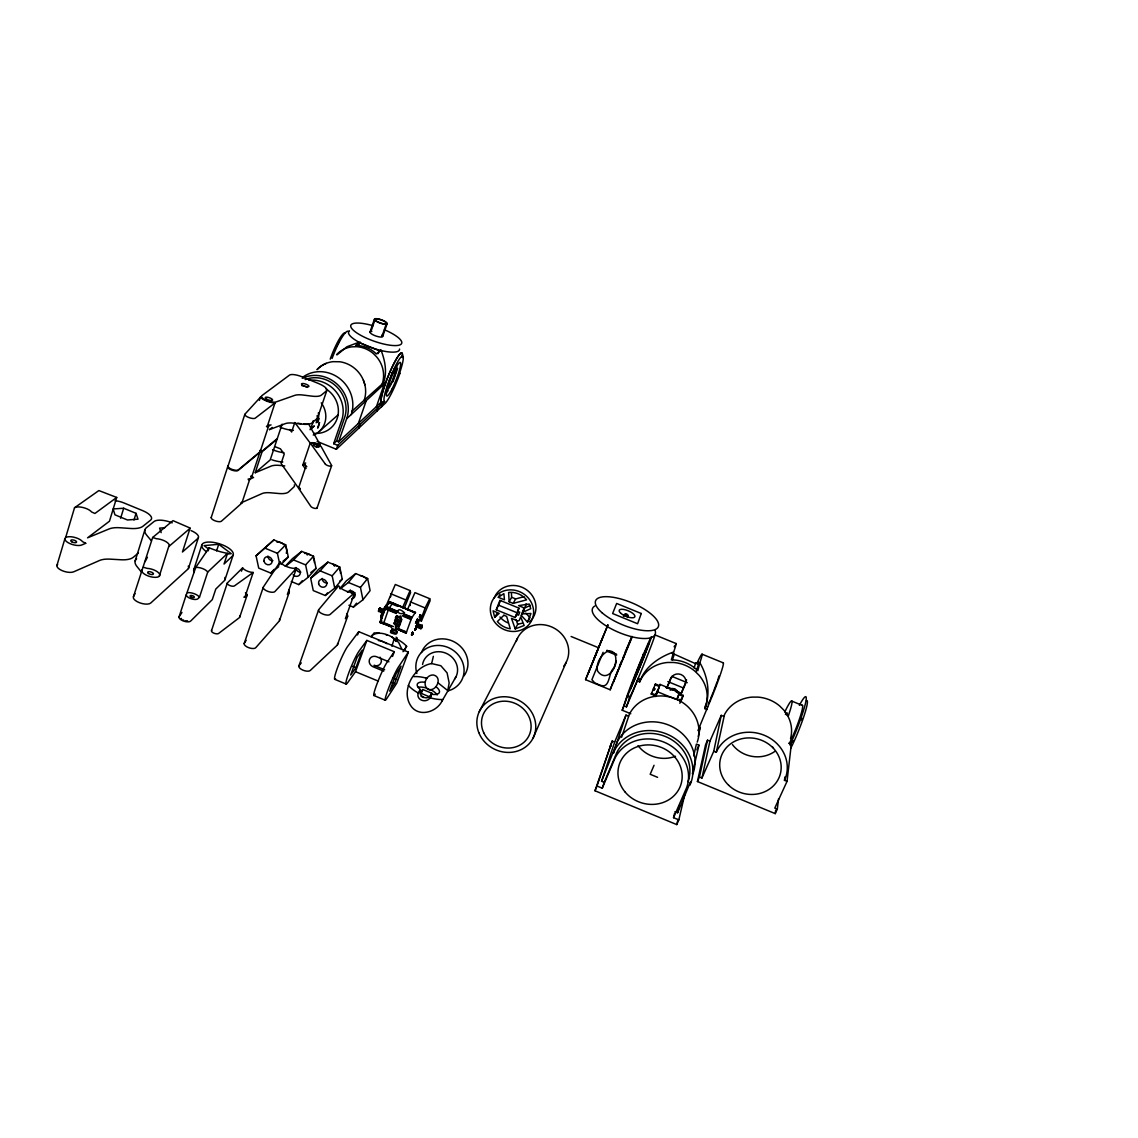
<?xml version="1.0" encoding="UTF-8"?>
<svg xmlns="http://www.w3.org/2000/svg" width="1138" height="1138" viewBox="0 0 1138 1138"><rect width="100%" height="100%" fill="white"/><g stroke="black" fill="none" stroke-linecap="round" stroke-linejoin="round"><path stroke-width="1.5" d="M419.908 615.046C420.633 617.991 419.879 616.668 420.107 616.042C421.273 618.759 420.505 610.708 419.453 617.28M420.292 614.947L420.647 616.369L420.448 614.819M416.906 621.96C417.361 618.987 415.128 624.378 417.575 620.651C417.788 618.83 416.721 622.429 415.427 623.268M416.039 629.044L414.687 629.94L415.996 628.048M412.383 632.33C411.088 634.99 413.72 633.084 412.61 632.088M412.824 633.695C412.041 631.832 411.245 637.849 412.568 632.259M411.344 634.791L412.653 634.122L411.8 634.108M411.984 633.069C412.61 636.156 412.482 633.041 412.667 632.97M378.641 610.21L379.551 609.655L378.613 611.433L379.978 608.048L379.651 609.399M414.687 629.84L415.484 628.603M414.901 629.655L416.081 627.92M416.522 621.405C417.888 620.85 414.986 623.382 416.821 620.836M383.463 623.78L379.936 622.358L385.284 607.578M385.967 606.796C386.422 602.827 378.3 617.024 382.098 618.304L380.946 617.806A6.856 0.725 -67.4 0 0 381.643 616.967M416.11 621.903C420.733 616.995 413.791 624.392 417.29 621.547M420.719 616.469L419.723 617.308L420.861 615.758M384.701 609.584C386.351 604.136 380.661 615.146 382.965 613.439M388.513 604.122L389.58 601.533L385.241 607.962M416.181 628.56L415.057 629.357L415.854 629.271M420.761 616.199L419.638 616.938L420.619 616.64M389.452 602.187L415.384 612.543M421.857 627.322L420.832 628.802L416.039 626.796L417.319 624.079M707.523 740.198L699.429 777.012L701.933 778.036L709.927 741.194L707.523 740.198L705.617 744.565L697.438 781.536L775.248 813.627L777.311 809.132L774.793 808.094L787.027 781.393L791.337 744.138L788.89 743.142M416.892 620.779L417.148 619.655L417.418 621.32M417.091 625.203L416.664 626.071L417.148 624.691M787.027 781.393L784.48 780.341L784.879 776.97M777.311 809.132L778.591 798.691M421.501 627.55C419.197 632.287 424.232 619.385 421.387 628.347M775.248 813.627L775.689 810.128M416.11 626.412L421.458 628.005L418.3 626.441M422.084 626.042L421.615 627.28L422.098 625.544M399.694 625.601C397.318 627.579 399.523 626.341 395.242 625.729M400.633 623.055C399.879 625.345 396.095 622.799 395.114 622.799L394.559 622.258M383.606 612.301L378.684 610.253L383.392 612.955M383.549 623.581L388.328 609.812M389.438 601.632L415.37 613.083M319.095 418.699L317.602 422.411M631.732 638.048L610.224 689.799L610.366 689.073M418.357 687.238A11.793 4.993 20.5 0 1 426.167 687.949C434.744 695.204 444.147 677.138 433.237 674.976C424.474 674.72 421.103 689.472 431.757 690.268A11.793 4.993 20.5 0 1 437.148 694.991M723.683 716.357L721.25 715.361L713.754 751.236L716.286 752.275L724.536 714.508A35.363 32.419 12.8 0 1 752.147 697.11L758.079 697.11A35.363 32.419 12.8 0 1 779.658 705.958L783.755 710.055A35.363 32.419 12.8 0 1 790.526 738.662M438.045 682.857L447.76 690.61L449.154 682.9L447.092 672.899L440.847 665.73L431.643 663.568L433.365 656.356M417.532 618.517L416.366 622.088L417.091 619.641M417.034 620.096L417.447 621.163L417.049 619.712M412.454 634.364C410.505 635.345 413.834 633.61 412.07 633.51M424.901 682.274L422.525 682.046A11.807 4.979 20.5 0 0 418.77 688.12L420.406 689.585C411.472 699.714 429.182 706.285 431.544 694.265A11.807 4.979 20.5 0 0 439.225 692.758A11.807 4.979 20.5 0 0 436.01 686.769L435.797 686.641M674.976 811.636L677.608 812.731L690.567 781.721M692.373 773.84L698.945 745.134L696.413 744.096L693.668 755.902M697.964 730.553L708.234 705.688A34.396 2.219 -68 0 0 723.156 662.857M689.856 784.822L690.709 781.778M612.187 741.023L596.995 786.017L602.272 788.193L604.207 782.375L601.575 781.294L614.676 742.061L612.187 741.023L595.003 790.768L676.754 824.595L677.935 819.559M676.754 824.595L678.831 819.872L685.062 793.086M698.248 736.386L700.339 727.338L699.088 730.212M707.111 709.543L704.678 708.547C710.852 693.597 707.793 676.441 699.87 662.729L700.069 662.16A34.368 1.807 -68 0 0 696.911 663.383M420.406 689.585C417.376 696.541 428.5 701.52 431.274 694.208M677.608 812.731L679.215 805.946M678.831 819.872L673.54 817.681L674.621 813.144M412.525 634.25L411.671 634.748L412.71 634.022M415.711 629.485L415.057 629.798L415.569 628.944M420.733 615.999L420.647 615.075M382.155 617.308L382.795 615.16M623.453 616.298L623.78 615.601A2.233 2.063 1.3 0 1 626.384 614.904A2.233 2.077 41.6 0 1 627.749 617.223L627.692 617.465M699.87 662.729L697.822 670.737A35.022 32.333 17.6 0 0 671.335 659.884L673.838 651.42A34.353 1.323 -67.9 0 0 675.531 644.208M680.908 699.315C680.709 703.924 678.177 698.319 681.164 700.496L683.198 695.403L679.002 693.668L679.358 692.345L660.04 684.407L658.731 687.494M681.164 700.496L683.198 695.403M680.993 693.711L686.043 681.534A7.71 7.141 17.3 0 0 686.527 679.742M398.343 628.617L406.479 631.96L406.11 633.283M677.309 699.898L678.774 694.507L682.985 696.243M313.021 422.554L310.062 429.709L313.889 426.281M674.322 690.268L674.678 688.945M191.07 530.607A11.878 4.538 17.1 0 1 197.87 538.416L182.45 552.001L190.131 528.06L172.99 520.649L152.677 537.449L156.347 538.701A9.445 3.684 16.7 0 1 166.376 541.887A9.445 3.684 16.7 0 1 168.694 546.624L159.235 576.326M431.643 663.568C413.663 666.427 399.523 691.733 411.842 707.21C420.32 717.21 436.992 711.719 442.085 700.894L455.997 676.769M188.225 566.127A11.807 4.694 16.9 0 1 187.955 569.071L150.742 603.026A9.346 3.898 16.3 0 1 139.761 602.827A9.346 3.898 16.3 0 1 133.473 596.639L152.677 537.449M666.74 687.864L671.107 677.281M384.032 611.248L378.84 609.684L378.499 610.708L378.613 611.433L379.936 608.09L384.772 610.025M379.182 609.456L379.964 608.489M388.783 603.638L389.153 602.671M56.9 565.558L64.909 538.672M65.634 537.62L74.525 507.761L98.878 490.563L116.716 497.448L109.461 521.218L87.555 537.833L109.148 528.928A24.638 9.616 16.3 0 1 120.031 527.748L130.457 528.473A24.168 9.218 16.3 0 0 142.933 526.268L150.643 520.094A14.694 5.562 16.5 0 0 142.634 510.635L123.829 502.896A11.949 4.495 16.3 0 0 115.052 500.734M655.815 696.556L659.4 686.555L655.189 684.82L655.445 683.995L659.642 685.73L660.04 684.407M659.4 686.555L655.46 695.83L651.263 694.109L651.519 693.27L655.716 694.991L656.114 693.668M391.927 646.27L394.274 638.518C387.902 634.179 378.57 630.708 371.614 635.644M653.383 689.087L653.639 688.248L654.933 688.76M653.44 690.012C655.275 687.067 653.468 693.255 654.009 688.405M120.614 518.245L123.686 508.245L136.048 513.338L138.011 519.198L127.47 519.981L114.966 514.831L113.131 508.956L123.686 508.245M411.174 619.214L406.081 633.226L398.186 629.599L406.252 633.027M133.985 519.995L136.048 513.338M135.166 560.934L144.896 529.796M416.337 621.803L416.992 621.832M417.49 620.466L416.679 621.064M420.519 616.739L419.41 617.038L419.993 615.544M420.946 628.19L416.337 625.772L417.162 624.549M188.439 568.459L198.339 537.819M193.702 570.038L201.753 545.216M179.007 617.081L186.276 594.69M211.213 517.534L227.685 466.779M228.027 466.139L244.826 414.388M227.557 553.338L207.728 572.058L199.477 597.251L197.941 598.744A6.245 2.561 17.1 0 1 190.515 598.517A6.245 2.561 17.1 0 1 186.447 594.292L195.75 567.407L209.179 547.762A31.494 12.006 17.6 0 0 227.557 553.338L224.03 564.064L232.493 555.97A16.458 6.359 17.5 0 0 224.869 545.941A16.458 6.359 17.5 0 0 204.783 542.584A16.458 6.359 17.5 0 0 206.334 551.589M255.225 472.754L262.081 451.658L277.075 439.254L270.204 459.937L255.31 472.711L271.143 466.096A20.939 7.184 18.5 0 1 279.678 465.414L284.756 465.911M381.842 613.738L383.108 614.25L383.862 612.301L378.712 610.153L383.648 613.012M208.183 550.835L209.179 547.762M259.379 400.405L260.431 397.19A9.46 2.945 18.4 0 0 275.012 402.923L267.089 426.963L268.525 425.811A8.08 2.617 18.2 0 0 268.895 425.015M415.541 629.029L415.825 629.399M216.576 550.849L218.724 544.291L231.242 553.68L226.377 554.163M351.599 411.501L383.463 382.909C387.461 372.14 384.886 359.992 380.96 349.978M383.435 623.254L383.691 622.586L393.449 626.597M621.604 737.268L629.385 714.209A36.757 33.685 18.1 0 1 657.679 696.043L660.737 695.93A36.8 33.727 18.1 0 1 688.547 707.352L690.595 709.571A36.757 33.685 18.1 0 1 697.224 742.132M640.566 679.358L638.162 678.362L637.323 680.894L639.741 681.875C644.72 666.768 659.215 657.01 673.639 651.989M211.369 517.221A5.491 2.048 17.5 0 0 214.897 520.763A5.491 2.048 17.5 0 0 221.441 521.19L241.882 503.067L249.578 479.71L251.043 478.458A7.994 2.788 17.9 0 0 250.957 476.495M251.342 478.06L259.877 452.199M260.204 451.573L268.824 425.456M224.968 579.754L233.148 555.06M211.512 630.665L227.301 583.069M282.096 424.161L277.302 438.585L262.508 450.89L260.161 450.278M692.843 773.925A41.139 37.483 18.4 0 0 669.613 725.447A41.139 37.483 18.4 0 0 617.379 741.606L601.575 781.294M628.517 716.143L625.985 715.105L613.368 753.242L614.435 750.525A41.594 37.839 18.5 0 1 667.224 734.238A41.594 37.839 18.5 0 1 690.723 783.2L689.998 784.879M241.484 571.191L242.593 567.89A7.639 2.987 17.9 0 0 253.177 572.471L244.869 597.194A7.61 3.073 17.8 0 1 243.802 597.123M630.765 713.739L622.216 710.24L627.707 694.038A34.325 0.868 -67.9 0 1 643.639 653.696L643.24 654.905L644.023 653.013A30.854 0.782 -67.9 0 1 650.979 638.461A30.854 0.782 -67.9 0 1 637.977 671.833A30.854 0.782 -67.9 0 1 628.119 693.839L624.051 705.859L626.441 706.84L629.599 697.722A34.325 0.91 -67.9 0 0 637.621 679.642L638.674 677.124A34.325 0.91 -67.9 0 0 647.309 655.858L649.229 650.95A34.325 0.91 -67.9 0 0 654.933 634.89L676.143 643.567M239.762 617.009L247.102 595.174M317.118 441.43L336.364 449.282L385.441 403.065A27.198 3.983 -68.2 0 0 399.964 373.236L399.324 373.819L399.879 372.226A24.439 3.585 -68.2 0 0 401.671 356.422A24.439 3.585 -68.2 0 0 389.196 380.277A24.439 3.585 -68.2 0 0 384.573 401.486L337.716 445.356L333.662 443.706L336.564 441.018L338.583 441.843L347.133 417.333A32.234 29.901 47.6 0 0 336.564 383.662A32.234 29.901 47.6 0 0 302.253 378.3M351.215 414.63L351.67 413.25A31.964 29.673 47.7 0 0 339.124 378.157A31.964 29.673 47.7 0 0 302.907 377.105M317.516 417.987L326.848 390.419M306.079 468.472A5.306 1.792 18.7 0 1 304.002 466.879L302.765 465.186L310.247 443.123L294.799 422.525L291.627 431.999L289.735 429.439M244.158 643.624L263.219 587.407M317.004 507.534A3.357 1.195 18.7 0 1 314.757 508.359A3.357 1.195 18.7 0 1 310.83 506.41L298.497 488.131L305.951 466.182L304.771 464.489A5.306 1.778 18.7 0 1 305.724 462.995M316.421 447.39L317.274 444.887L314.131 444.204L313.192 445.043L315.411 446.551L318.569 447.234L319.494 446.395L317.274 444.887M278.924 565.245L280.033 561.973A10.541 4.054 18.4 0 0 296.364 568.403L287.388 594.477L288.938 592.756A8.99 3.57 18.3 0 0 288.739 590.224M369.964 332.168L374.359 319.351M371.116 331.016L375.028 319.579M333.662 443.706L342.197 418.741A30.029 27.838 47.5 0 0 308.939 380.263M336.564 441.018L345.07 416.167A29.873 27.71 47.6 0 0 335.753 385.896A29.873 27.71 47.6 0 0 305.126 379.608M336.364 449.282L337.716 445.356M317.075 507.975L331.613 465.726M279.507 620.523L289.251 592.229M381.941 336.464L386.479 323.306M382.738 336.322L387.162 323.533M390.519 596.895L390.889 595.899M358.982 428.002L360.305 424.218L358.356 423.421L366.123 401.031L364.16 400.235L364.686 398.599A28.791 26.828 48.2 0 0 358.328 371.998L356.678 370.22A28.791 26.828 48.2 0 0 339.864 361.77L332.879 361.671A28.791 26.828 48.2 0 0 317.018 369.665A29.104 27.127 48.2 0 1 318.612 368.086A29.062 27.084 48.2 0 1 324.174 364.26L326.25 363.335M346.663 418.727L385.725 382.638M383.947 384.843L376.465 406.565L378.328 407.333L377.048 410.989M388.655 383.093L391.358 375.384M694.109 668.106L695.659 662.928L695.645 663.724L674.308 654.179L672.458 659.827M381.557 406.75L382.837 403.108L380.917 401.714A27.184 4.011 -68.2 0 1 392.61 366.151A27.184 4.011 -68.2 0 1 402.24 357.602A27.184 4.011 -68.2 0 0 392.624 366.151A27.184 4.011 -68.2 0 0 380.917 401.714M392.937 381.756L397.631 368.356M298.867 666.043L318.555 610.011M410.292 604.548L410.249 605.501M610.594 688.39L611.319 686.399M354.686 592.685L330.063 614.492A6.245 2.518 18.9 0 1 322.566 613.937A6.245 2.518 18.9 0 1 318.754 609.627L338.683 585.814A10.512 4.068 19.2 0 0 354.686 592.685L345.397 618.674L347.175 617.052A8.976 3.599 19.1 0 0 346.677 613.823M337.474 644.762L347.559 616.554M357.574 634.947L358.755 631.661L383.534 641.889A18.137 16.487 33.8 0 0 378.371 640.552M355.952 667.693L362.297 650.168L357.076 657.351L350.675 675.019L355.952 667.693L352.752 666.37M415.1 629.286L416.067 628.887L414.986 628.93M417.063 624.79L416.167 626.739M623.98 655.644L623.183 657.849L624.847 653.809M366.863 640.409L359.11 651.007A18.592 2.034 -67.2 0 0 348.569 673.483A18.592 2.034 -67.2 0 0 347.645 682.7L355.511 671.705L366.863 640.409L394.274 651.718L392.539 656.441M380.021 608.204L378.94 609.527M386.493 604.918L395.313 584.491L410.093 590.565L410.59 592.599L404.175 608.332M418.386 626.213L421.8 627.451M417.034 624.904L422.155 626.64L417.091 624.022M402.482 607.806L410.093 590.565M642.842 659.371L648.987 642.842L630.438 688.518L638.873 669.229M396.095 637.166L396.835 637.934L395.526 640.196M407.347 609.868L414.943 592.614L429.737 598.702L430.107 600.693L421.416 621.049L418.144 619.698M646.427 649.954L648.162 644.748L641.363 659.955M411.671 634.748L412.226 632.586L412.753 633.724M394.559 683.639L401.045 666.157L396.209 673.511L389.665 691.136L394.559 683.639L391.344 682.316M416.693 626.028L416.778 625.559M418.115 623.496L420.064 618.105M408.343 652.117L396.778 683.17L386.607 698.817A18.606 1.636 -67.3 0 1 388.015 689.784A18.606 1.636 -67.3 0 1 398.343 667.195L408.343 652.117L384.231 642.188A18.137 16.487 33.8 0 1 386.934 643.695M429.737 598.702L425.157 607.962L420.989 619.186L421.416 621.049M610.224 689.799L585.572 679.671L589.384 670.168M421.359 693.27L422.781 689.5L431.843 693.255L430.406 697.011M611.803 685.104L612.358 683.625M645.957 651.192L642.188 661.05M442.085 700.894L442.597 699.543L440.022 699.514A24.623 10.356 20.5 0 1 430.335 697.864L429.296 697.537M412.525 633.297L412.027 633.966L412.767 633.61M496.268 609.783L499.923 600.323L518.828 608.076L517.577 611.305L519.739 612.187L518.558 615.189L516.396 614.307L515.144 617.536L496.268 609.783L500.677 600.565M521.844 613.923L530.962 613.496L527.548 622.173L521.261 615.43L524.262 609.385L523.679 610.878M522.427 612.429L523.608 609.427A1.735 1.607 28.4 0 0 522.598 607.265L518.587 605.615L529.27 604.036L530.763 608.702L522.427 612.429L526.026 604.904A1.721 1.607 28.4 0 0 526.026 603.794M618.133 669.713L613.14 682.516L631.988 636.412L625.146 652.174M619.371 666.512L621.248 661.704M384.943 608.417L396.593 612.969M636.441 672.06L630.907 687.096L641.647 662.216M417.105 621.021L417.29 620.096M642.358 660.467L639.087 668.703M637.109 670.367L638.518 666.882M588.531 672.402L607.976 624.719L585.572 679.671M593.851 659.158L603.268 636.042M597.493 650.666L588.801 671.889M639.229 665.133L640.651 661.647M704.678 708.547L705.446 706.67A35.15 32.419 17.7 0 0 699.159 675.375L695.034 671.278A35.15 32.419 17.7 0 0 673.54 662.472L667.679 662.472A35.15 32.419 17.7 0 0 640.566 680.026L639.741 681.875M603.097 652.302L591.916 679.685L594.548 682.7A7.482 1.238 22.3 0 0 601.504 685.588C609.783 687.921 608.688 673.54 612.799 669.172C617.521 663.682 617.578 648.361 607.194 651.477C600.807 654.905 595.53 664.08 597.621 671.121C605.53 682.06 615.473 670.766 616.071 660.808M412.482 633.951L411.814 633.468M419.737 616.142L420.221 616.44M383.549 611.874L384.018 610.779M383.862 612.301L385.128 609.385L383.862 608.873M380.761 620.822L381.031 619.897L380.647 621.078M622.216 710.24L624.051 705.859M626.441 706.84L637.323 680.894M614.676 742.061L625.985 715.105M595.003 790.768L596.995 786.017M604.207 782.375L616.91 752.332A38.55 35.079 18.5 0 1 665.545 736.571A38.55 35.079 18.5 0 1 688.035 781.678M602.272 788.193L615.061 757.979A38.82 35.278 18.5 0 1 664.023 742.161A38.82 35.278 18.5 0 1 686.683 787.539L673.54 817.681M651.263 694.109L655.445 683.995M655.716 694.991L657.423 690.581M667.067 687.594L671.064 678.205A7.738 7.155 17.4 0 1 681.036 674.55A7.738 7.155 17.4 0 1 685.375 684.08L680.68 695.019M316.179 422.81L317.033 419.111A7.938 2.077 -84.7 0 0 316.947 418.371M421.871 626.896L416.65 624.99M676.783 699.145L678.774 694.507M679.841 703.241L681.05 700.425L680.453 701.108M654.051 765.291L650.182 774.267L657.593 777.325M784.48 780.341L785.32 778.392A36.985 33.699 13.4 0 0 779.089 745.931L777.041 743.711A37.042 33.742 13.4 0 0 749.117 732.232L746.03 732.346A36.985 33.699 13.4 0 0 717.182 750.355L716.286 752.275M388.542 609.328L389.296 607.777M385.327 608.275L385.355 607.706M533.224 737.794L566.326 662.046M696.883 749.871L698.945 745.134M709.927 741.194L721.25 715.361M697.438 781.536L699.429 777.012M417.162 621.931L417.361 620.992M420.249 616.369L419.751 617.308M701.933 778.036L713.754 751.236M411.643 618.105L403.236 615.374M397.333 632.116C396.18 633.71 394.104 633.084 391.244 630.552M396.863 633.382C396.109 635.274 392.269 633.041 391.387 632.941L390.348 632.088L390.974 632.572M401.06 621.988L397.717 622.301L395.085 620.31M401.529 620.708C401.23 623.283 394.858 619.186 395.626 619.897M417.177 620.779L416.921 619.911M415.27 629.286L415.697 629.556M412.397 633.013L412.596 633.795M395.839 641.291L397.233 639.272L398.115 639.727A23.784 9.701 19.8 0 1 406.622 646.327L404.047 650.666M334.686 350.248L335.255 349.082M379.054 609.271L379.523 608.474M383.478 613.282L378.584 611.277L378.968 609.968M421.686 627.692L416.181 626.227M412.141 617.166L411.629 618.204L403.464 614.847M385.213 608.517L384.217 608.915M385.554 608.517L386.323 607.038M389.025 608.247L396.949 612.159M422.312 626.085L416.878 624.478M391.714 629.286L392.326 630.409L391.6 629.826L396.92 631.505M527.548 622.173L529.938 617.578L525.77 613.112M133.473 596.639L135.038 593.609M479.283 711.62L517.449 638.361M145.109 561.646L147.428 557.25M521.261 615.43L522.883 612.4M515.23 628.901L511.474 618.375L517.321 620.765A1.735 1.607 28.3 0 0 519.497 619.926L520.678 616.924L524.177 625.473L515.23 628.901L517.69 624.278L516.097 619.783M397.233 639.272L395.683 641.348M517.577 611.305L519.213 608.289M516.396 614.307L518.046 611.277M515.144 617.536L517.605 612.969L498.857 605.274M385.469 607.479L388.798 608.716M513.167 603.396L526.595 599.84A19.389 17.995 28.9 0 0 508.629 592.471L509.141 601.746L513.167 603.396L515.642 598.915L523.992 596.71M336.791 345.881L338.839 342.211M417.39 621.177L416.437 620.992M420.534 616.412L419.822 615.928M509.141 601.746L511.645 597.279L511.403 592.67M392.098 374.089L395.071 368.883L395.555 371.628L392.34 380.803L388.641 387.304L388.129 384.63M494.703 617.393L499.212 613.339L493.095 610.822L494.703 617.393L497.292 612.841M498.316 597.308L503.878 593.623L504.461 599.826L498.316 597.308L500.037 594.349M627.692 617.308L627.963 616.839A2.219 2.077 21.4 0 0 627.92 615.231M431.843 693.255L429.666 696.883L420.562 693.127L422.781 689.5M654.947 689.244L653.696 689.215M679.827 699.287L680.78 700.339M319.479 422.582L317.658 428.087M246.164 640.338L244.329 643.198A6.188 2.646 17.9 0 0 248.425 647.579A6.188 2.646 17.9 0 0 255.737 647.707L279.194 621.064A8.948 3.684 18.2 0 0 279.422 619.2M181.966 612.457L179.178 616.668A6.231 2.632 16.9 0 0 183.218 620.935A6.231 2.632 16.9 0 0 190.629 621.106L212.28 599.641L215.779 589.071L224.3 580.707A16.387 6.529 17.4 0 0 224.926 577.45M280.033 561.973L263.376 587.009A6.259 2.489 18.2 0 0 267.572 591.276A6.259 2.489 18.2 0 0 274.912 591.561L296.364 568.403M318.185 427.589L319.494 422.554M403.008 651.704L406.622 646.327M411.757 634.236L412.297 633.439M416.465 621.561L416.849 620.054M394.274 651.718L386.934 662.487A18.606 1.75 -67.3 0 0 376.55 685.048A18.606 1.75 -67.3 0 0 375.27 694.123M415.47 612.344L412.112 617.28L403.962 613.923M395.313 640.21L396.863 637.977M371.23 636.867L374.118 632.899L376.635 632.998A23.784 9.701 19.8 0 1 379.608 633.325M381.856 619.968L380.021 622.472M389.281 607.891L392.951 602.969L389.523 601.988M358.755 631.661L347.73 646.313A18.592 2.148 -67.1 0 0 337.588 667.494A18.592 2.148 -67.1 0 0 335.625 678.86M348.911 605.26L353.406 607.109L362.951 599.769L370.092 590.65L367.645 578.474L355.739 573.58L346.336 580.878L339.935 588.588M353.406 607.109L356.521 603.168M301.257 662.899L299.081 665.63A6.188 2.66 18.7 0 0 302.779 670.083A6.188 2.66 18.7 0 0 310.247 670.481L337.09 645.274A8.919 3.699 19 0 0 337.531 643.468M362.951 599.769L360.462 587.436L367.645 578.474M340.234 588.815L348.384 582.485L355.739 573.58M190.06 528.317L168.694 546.624M392.866 602.941L415.512 612.585M334.728 588.161L342.239 579.199L339.75 567.009L327.872 562.129L318.526 569.455L310.674 578.26L313.249 590.579L325.255 595.515L334.728 588.161L332.182 575.814L339.75 567.009M325.255 595.515L327.431 592.941M398.983 627.379L399.139 626.441M401.927 619.613C400.263 620.836 393.023 618.958 397.091 616.341M337.09 354.814L347.005 346.706L358.527 342.41M310.674 578.26L320.134 570.863L327.872 562.129M291.285 581.532L298.782 584.619L308.185 577.236L316.065 568.445L313.533 556.24L301.67 551.361L292.381 558.701L285.353 566.127M298.782 584.619L302.21 580.807M260.431 397.19L244.983 414.118A5.605 1.807 18.1 0 0 248.667 417.461A5.605 1.807 18.1 0 0 255.239 418.158L275.012 402.923M308.185 577.236L305.61 564.889L313.533 556.24M285.524 566.297L293.576 559.939L301.67 551.361M281.214 564.42L288.298 557.023L285.709 544.803L273.86 539.938L256.064 555.799L258.724 568.132L270.688 573.054L278.71 566.71M270.688 573.054L274.286 569.313M279.706 564.121L277.402 553.296L285.709 544.803M256.064 555.799L273.86 539.938M242.593 567.89L227.458 582.841A3.926 1.579 17.6 0 0 229.634 585.473A3.926 1.579 17.6 0 0 234.456 585.885L253.177 572.471M338.583 441.843L380.974 402.354L384.573 401.472M385.81 392.866L388.2 390.661M319.237 431.473L337.815 415.086M138.423 553.011L133.246 557.321A24.026 9.517 16.1 0 1 120.77 559.754L110.372 559.156A24.495 9.943 16.1 0 0 99.49 560.508L73.643 571.831A9.417 3.855 15.3 0 1 61.651 570.437A9.417 3.855 15.3 0 1 57.64 564.462M380.704 350.333L376.337 353.946A27.725 25.961 48.8 0 0 355.639 345.554L360.177 342.026M269.464 429.623L272.224 427.433M283.021 561.205L288.298 557.023M310.759 572.613L316.065 568.445M339.565 581.276L342.239 579.199M244.869 597.194L246.633 595.885A6.074 2.461 17.8 0 0 245.438 592.77M116.716 497.448L94.909 513.48L91.566 511.958A9.517 3.627 15.8 0 0 83.145 507.548A9.517 3.627 15.8 0 0 74.525 507.761M379.295 608.702L384.459 610.381M412.07 634.62L411.643 634.478M787.34 712.985L785.405 714.237L788.421 715.475M310.731 428.414L313.135 427.077M394.317 622.771L394.417 623.88L393.606 623.211L394.644 624.065C395.042 623.34 399.893 627.436 400.135 624.122M524.86 607.891L530.365 605.416M85.649 543.338L81.737 544.988A9.46 3.741 15.6 0 1 67.569 542.342A9.46 3.741 15.6 0 1 69.048 536.709A9.46 3.741 15.6 0 1 82.605 541.702L85.791 543.295M268.084 425.968L271.043 424.872M269.55 429.581L285.282 423.635A21.11 6.8 18.7 0 1 293.803 423.165L302.295 424.133A20.754 6.543 18.6 0 0 311.94 422.938L317.132 418.5A12.646 3.969 18.7 0 0 316.947 415.882M419.467 616.881L420.406 616.739M307.018 554.789L307.801 554.775M379.068 609.129L384.146 611.006M517.69 624.278L522.399 623.155M401.6 618.816L396.266 617.109M262.081 451.658L260.047 451.046M218.724 544.291L204.086 545.628L208.268 548.786M164.74 527.719L159.576 528.132L161.155 532.627M396.749 630.324L392.553 628.958M395.924 617.607L396.906 617.621L395.526 617.621L396.621 617.621L395.939 616.839L396.977 617.706M397.048 629.015L395.384 628.66M401.259 617.564L396.735 615.829M396.963 627.65L395.299 627.209M401.173 616.199L400.064 615.928M333.932 565.515L334.743 566.183M421.657 627.308L416.536 625.246M666.157 687.067L672.643 689.031M666.014 687.565L670.879 689.031M426.181 678.063L427.276 678.404M385.896 634.705L386.877 635.004M383.463 382.909L385.355 383.677M384.032 384.872L382.126 384.103L382.638 382.524A27.796 26.018 48.8 0 0 376.564 356.791L373.264 353.491A27.796 26.018 48.8 0 0 356.478 346.692L351.998 346.834A27.796 26.018 48.8 0 0 336.62 354.587M624.99 615.8L628.261 617.152M702.089 654.194L723.341 662.885M791.934 701.15L802.532 705.489M695.659 662.928L698.675 664.151M671.705 653.226L674.45 654.35M695.859 663.113L698.874 664.35M705.29 705.93L707.708 706.926M610.281 745.575L611.391 746.03M511.645 597.279L515.642 598.915M671.79 676.356L687.252 682.686M606.938 650.267L616.64 654.25M571.12 636.498L598.574 647.764M606.782 651.121L616.625 655.161M667.864 681.591L683.312 687.935M657.792 691.89L675.688 699.23M390.59 593.68L405.427 599.783M410.306 601.846L425.157 607.962M265.396 548.345L277.402 553.296M293.576 559.939L305.61 564.889M320.134 570.863L332.182 575.814M348.384 582.485L360.462 587.436M388.997 602.727L391.927 603.937M392.553 604.235L397.418 606.241M386.081 605.146L387.446 605.701M385.668 605.544L387.461 606.227M385.924 606.383L397.432 611.248M385.739 606.668L389.125 608.048M385.057 606.526L397.262 611.519M403.791 614.207L411.942 617.55M384.687 607.208L385.953 607.72M385.17 607.863L396.707 612.685M403.122 615.644L411.287 619.015M384.843 608.688L396.38 613.496M402.909 616.184L411.074 619.541M417.333 623.581L422.212 625.573M417.177 623.837L422.113 626.313M384.36 610.565L379.224 608.83L384.16 610.765M383.008 610.793L384.274 611.305M379.167 609.555L383.919 611.519M381.258 615.459L382.524 615.971M381.045 616.184L382.311 616.696M380.803 617.265L382.069 617.792M380.22 621.376L383.591 622.771M383.534 623.055L391.671 626.398M398.172 629.086L406.309 632.429M380.064 621.86L391.6 626.597M398.115 629.286L406.252 632.628M379.992 622.059L391.685 626.924M379.936 622.358L391.572 627.038M388.926 661.818L376.664 656.754A5.818 5.277 33.8 0 0 369.48 659.528A5.818 5.277 33.8 0 0 373.008 666.726L383.719 671.15M384.658 669.77L373.961 665.36A5.804 5.277 33.8 0 0 380.035 657.167M392.909 677.864L396.636 679.4M355.511 671.705L377.944 680.979M334.714 679.329L346.08 684.023M373.833 695.503L385.213 700.211M676.043 691.15L680.837 693.455M675.915 691.648L680.695 693.952M421.074 696.328L423.578 697.537M418.315 692.999L417.376 692.501A24.623 10.356 20.5 0 1 408.357 685.361M674.265 689.514L675.033 689.955M391.714 636.867L398.613 642.401L401.899 649.286M392.069 628.546L392.781 629.143M394.858 620.935L395.583 621.519L394.545 620.665M395.469 618.119L396.522 618.972M395.014 619.385L396.052 620.253M396.408 615.573L397.447 616.426M151.283 540.678L146.731 535.23A24.069 9.289 16.9 0 1 146.361 527.733L154.043 521.531A14.666 5.59 16.9 0 1 172.208 522.854M141.425 572.03L136.93 566.482A23.926 9.588 16.6 0 1 136.645 558.772M250.886 476.097L253.561 477.476L250.701 478.7A7.994 2.788 18 0 1 248.169 479.027M675.673 690.553L676.128 691.278M629.342 698.149L628.119 693.839M363.378 380.192L364.857 384.729M143.317 567.208L147.001 568.346A9.403 3.798 16.5 0 1 159.619 574.164A9.403 3.798 16.5 0 1 150.856 576.795A9.403 3.798 16.5 0 1 141.88 569.882M330.219 359.167A24.41 4.353 -68.3 0 1 345.483 332.95M348.584 331.741A27.156 4.822 -68.2 0 0 340.162 340.447L338.299 343.975A27.156 4.822 -68.2 0 0 332.083 358.427M326.009 388.94A25.064 23.244 47.5 0 1 337.602 417.105A25.064 23.244 47.5 0 1 314.145 433.365M802.034 718.377A22.959 2.561 -68.1 0 1 801.536 719.941M793.229 740.696A22.959 2.561 -68.1 0 1 792.503 742.204M806.458 700.652A30.968 3.457 -68.1 0 1 803.969 716.115A30.968 3.457 -68.1 0 1 790.853 748.036M799.374 705.347A34.453 3.798 -68.1 0 1 805.405 703.64A34.453 3.798 -68.1 0 1 789.957 745.049M801.806 705.361A25.15 2.774 -68.1 0 1 799.943 717.552A25.15 2.774 -68.1 0 1 789.288 743.555M784.779 712.032A25.136 2.617 -68.1 0 1 791.835 700.98A25.136 2.617 -68.1 0 1 788.307 715.873M773.356 747.495A25.136 2.617 -68.1 0 1 772.73 747.211M674.151 646.782A34.353 1.323 -67.9 0 1 674.692 645.715M697.48 663.952A25.747 1.366 -68 0 1 696.143 671.505M719.088 675.83A25.761 1.664 -68 0 1 717.623 680.311M717.168 681.591A25.761 1.664 -68 0 1 713.91 690.353M713.298 691.918A25.761 1.664 -68 0 1 710.752 698.234M710.098 699.785A25.761 1.664 -68 0 1 708.177 704.308M675.503 756.258A30.683 28.123 18.1 0 1 638.034 745.632M774.779 751.45A29.517 27.07 12.8 0 1 732.445 744.608M413.905 676.641A23.258 9.773 20.5 0 1 426.181 678.092M422.554 664.478A18.023 16.473 30.8 0 1 445.072 652.871L445.797 653.141A18.023 16.473 30.8 0 1 454.531 679.158M421.473 652.572A24.439 22.362 30.9 0 1 454.773 642.159A24.439 22.362 30.9 0 1 463.863 676.072M416.864 673.44A24.666 22.532 30.8 0 1 432.568 646.057A24.666 22.532 30.8 0 1 462.782 662.8A24.666 22.532 30.8 0 1 448.23 690.823M494.233 597.934A21.864 20.313 28.9 0 1 526.041 589.441A21.864 20.313 28.9 0 1 529.611 621.718M507.946 622.856A19.261 17.895 28.9 0 1 499.952 616.995M516.239 641.419A27.156 25.107 26.1 0 1 553.665 627.892A27.156 25.107 26.1 0 1 563.708 666.214M624.136 614.691A2.219 2.077 21.4 0 1 625.573 613.908M626.142 613.923A2.219 2.077 21.4 0 1 627.621 614.762M655.147 630.68A33.884 12.063 22.5 0 1 619.556 632.714A33.884 12.063 22.5 0 1 594.833 605.999M301.911 385.697A3.926 1.181 18.7 0 1 307.189 387.375M267.999 426.096A8.08 2.617 18.2 0 1 266.463 426.366M260.147 450.605A8.037 2.703 18.1 0 1 259.905 451.957L238.354 469.852A5.548 1.92 17.8 0 1 231.796 469.297A5.548 1.92 17.8 0 1 228.183 465.855M312.964 422.596A7.938 2.077 -84.7 0 1 313.277 420.647M293.405 430.363A15.548 4.979 18.5 0 1 280.048 427.191M282.821 461.971A15.463 5.192 18.3 0 1 271.797 459.766M283.917 452.696A15.477 5.135 18.4 0 1 272.565 449.738M294.344 484.859A12.475 4.339 18.4 0 1 293.988 486.879L288.654 491.872A20.484 7.169 18.2 0 1 278.981 493.522L270.531 492.782A20.825 7.44 18.3 0 0 261.996 493.608L243.02 502.014A7.966 2.873 17.8 0 1 241.469 502.356M259.82 451.231A8.037 2.703 18.1 0 1 259.578 452.568L238.013 470.492A5.548 1.92 17.8 0 1 231.455 469.937A5.548 1.92 17.8 0 1 227.842 466.495M249.578 479.71A9.332 3.258 17.9 0 1 248.383 479.695M241.882 503.067A9.289 3.357 17.8 0 1 240.687 503.067M274.912 446.608A14.125 4.666 18.4 0 0 277.103 447.504L280.417 448.827L284.23 454.133L281.1 463.493L297.359 486.467A5.277 1.835 18.6 0 0 300.19 488.444M310.247 443.123A6.657 2.176 18.8 0 1 320.333 445.086L308.754 424.218A27.127 8.535 18.6 0 1 303.746 424.076M302.765 465.186A6.629 2.233 18.7 0 1 305.183 464.688M300.901 423.72A27.127 8.535 18.6 0 1 297.914 423.208M306.819 466.637A6.629 2.233 18.7 0 1 305.951 466.182M300.318 488.999A6.6 2.29 18.6 0 1 298.497 488.131M395.583 366.948A12.575 1.863 -68.2 0 1 392.894 380.305A12.575 1.863 -68.2 0 1 386.948 387.389M387.404 385.298A12.575 1.863 -68.2 0 1 387.617 384.502M391.913 373.193A12.575 1.863 -68.2 0 1 392.326 372.311M394.303 368.684A12.575 1.863 -68.2 0 1 394.658 368.143M381.87 335.098A6.743 1.807 19.5 0 1 380.021 337.004A6.743 1.807 19.5 0 1 371.457 333.889A6.743 1.807 19.5 0 1 371.841 331.442M399.566 349.039A26.942 7.283 19.4 0 1 370.689 347.403A26.942 7.283 19.4 0 1 349.466 330.802M358.314 345.781A27.298 4.58 -68.2 0 1 360.049 342.894L379.623 350.817A27.298 4.296 -68.2 0 0 377.916 353.719M384.445 329.764A26.985 7.212 19.5 0 1 395.853 345.582A26.985 7.212 19.5 0 1 353.861 330.689A26.985 7.212 19.5 0 1 373.051 325.724M321.243 402.824A22.291 20.626 47.4 0 1 313.249 435.057M314.287 425.939A14.865 13.756 47.4 0 1 312.409 427.319M318.356 412.895A14.865 13.756 47.4 0 1 317.161 422.269M294.315 568.516A4.296 3.912 39.9 0 1 299.692 570.479A4.296 3.912 39.9 0 1 298.668 575.771A4.296 3.912 39.9 0 1 293.106 574.718M304.543 553.409A8.464 7.724 40 0 1 310.688 555.102M313.505 558.445A8.464 7.724 40 0 1 314.373 562.57M300.859 572.158A4.268 3.883 39.9 0 1 295.908 567.549M276.847 542.029A8.464 7.696 41.4 0 1 284.6 545.216M285.809 547.065A8.464 7.696 41.4 0 1 286.292 553.224M272.921 560.664A4.268 3.869 41.3 0 1 267.956 556.055M347.446 592.286A4.296 3.926 37.1 0 1 354.359 592.855A4.296 3.926 37.1 0 1 351.727 598.858M360.547 575.586A8.464 7.753 37.2 0 1 366.194 578.744M355.198 594.52A4.268 3.898 37.1 0 1 353.065 594.207M352.097 593.666A4.268 3.898 37.1 0 1 350.262 589.911M332.78 564.178A8.464 7.738 38.7 0 1 336.805 565.828M339.608 569.171A8.464 7.738 38.7 0 1 340.461 573.296M327.189 582.997A4.268 3.898 38.6 0 1 322.239 578.389M395.483 640.879A9.275 3.77 19.9 0 1 396.351 641.476M670.168 690.169A5.448 5.021 17.7 0 1 675.559 690.965M670.552 688.831A5.434 5.021 17.7 0 1 678.049 693.042M194.2 572.471A16.387 6.529 17.4 0 1 195.011 568.132M195.75 567.407A7.852 3.13 17.2 0 1 207.728 572.058M187.557 592.642A7.81 3.215 17.1 0 1 199.477 597.251M187.514 620.807A3.969 1.679 16.9 0 1 185.75 620.793M183.773 620.267A3.969 1.679 16.9 0 1 182.862 619.854M181.511 618.859A3.969 1.679 16.9 0 1 181.17 618.347M239.577 616.085A6.046 2.504 17.7 0 1 239.279 617.735L218.61 633.453A3.883 1.65 17.4 0 1 213.802 633.126A3.883 1.65 17.4 0 1 211.668 630.424M404.474 612.799C395.953 616.881 395.74 604.321 404.474 612.799M380.974 402.354L380.135 404.772L380.988 402.354M641.263 613.51L637.607 623.752L612.614 613.538L616.654 603.453L641.263 613.51M503.892 615.26L497.363 621.576A19.389 17.995 28.9 0 0 510.279 628.802L506.652 616.383L503.892 615.26M326.464 390.903L321.343 395.114A20.854 6.287 18.7 0 1 311.712 396.124L303.206 395.057A21.224 6.529 18.8 0 0 294.685 395.384L276.008 401.97A8.108 2.518 18.4 0 1 266.136 400.249A8.108 2.518 18.4 0 1 261.797 395.697L289.521 375.099A10.327 3.073 18.7 0 1 301.798 376.721L318.341 383.449A12.717 3.812 18.8 0 1 326.464 390.903M383.648 323.832L382.268 323.548A6.046 1.579 19.5 0 1 375.113 319.323A6.046 1.579 19.5 0 1 384.018 321.144A6.046 1.579 19.5 0 1 383.648 323.832M391.5 631.348L390.818 630.822L391.628 631.49M325.34 464.105L311.471 444.745A5.32 1.735 18.8 0 1 314.899 443.45A5.32 1.735 18.8 0 1 321.201 446.679L331.528 465.3A3.386 1.124 18.9 0 1 329.295 466.054A3.386 1.124 18.9 0 1 325.34 464.105M391.913 389.196A18.123 2.66 -68.2 0 0 400.363 362.481A18.123 2.66 -68.2 0 0 388.243 385.995A18.123 2.66 -68.2 0 0 391.913 389.196M624.918 791.792A32.405 29.446 18.5 0 0 679.941 787.169A32.405 29.446 18.5 0 0 645.346 745.02A32.405 29.446 18.5 0 0 624.918 791.792M728.647 785.263A30.882 28.123 13.4 0 0 780.113 774.722A30.882 28.123 13.4 0 0 742.588 738.562A30.882 28.123 13.4 0 0 728.647 785.263M492.313 618.176A22.006 20.427 28.9 0 0 529.654 623.724A22.006 20.427 28.9 0 0 513.963 590.11A22.006 20.427 28.9 0 0 492.313 618.176M478.785 732.573A29.986 27.298 26.4 0 0 529.198 743.697A29.986 27.298 26.4 0 0 510.948 697.494A29.986 27.298 26.4 0 0 478.785 732.573M483.764 732.829A25.249 22.988 26.4 0 0 526.567 739.529A25.249 22.988 26.4 0 0 508.544 701.492A25.249 22.988 26.4 0 0 483.764 732.829M620.765 613.254A8.478 2.987 22.5 0 0 634.364 617.351A8.478 2.987 22.5 0 0 626 609.996A8.478 2.987 22.5 0 0 620.765 613.254M602.102 612.799A33.927 11.935 22.5 0 0 656.427 628.901A33.927 11.935 22.5 0 0 622.458 599.456A33.927 11.935 22.5 0 0 602.102 612.799M266.619 399.154A3.883 1.209 18.4 0 0 272.565 400.092A3.883 1.209 18.4 0 0 267.501 397.247A3.883 1.209 18.4 0 0 266.619 399.154M302.48 385.185A3.926 1.181 18.7 0 0 308.782 386.621A3.926 1.181 18.7 0 0 304.358 383.705A3.926 1.181 18.7 0 0 302.48 385.185M376.265 321.3A6.757 1.764 19.5 0 0 386.948 323.946A6.757 1.764 19.5 0 0 379.068 319.095A6.757 1.764 19.5 0 0 376.265 321.3M148.466 573.467A3.001 1.209 16.5 0 0 153.346 574.135A3.001 1.209 16.5 0 0 149.86 571.717A3.001 1.209 16.5 0 0 148.466 573.467M71.68 541.745A3.016 1.195 15.5 0 0 76.531 542.243A3.016 1.195 15.5 0 0 72.832 539.924A3.016 1.195 15.5 0 0 71.68 541.745M264.016 561.19A4.296 3.898 41.2 0 0 270.816 563.993A4.296 3.898 41.2 0 0 269.322 556.98A4.296 3.898 41.2 0 0 264.016 561.19M318.64 583.666A4.296 3.912 38.6 0 0 325.454 586.483A4.296 3.912 38.6 0 0 324.003 579.484A4.296 3.912 38.6 0 0 318.64 583.666M190.615 596.767A2.248 0.925 17.1 0 0 194.257 597.322A2.248 0.925 17.1 0 0 191.71 595.473A2.248 0.925 17.1 0 0 190.615 596.767"/></g></svg>
